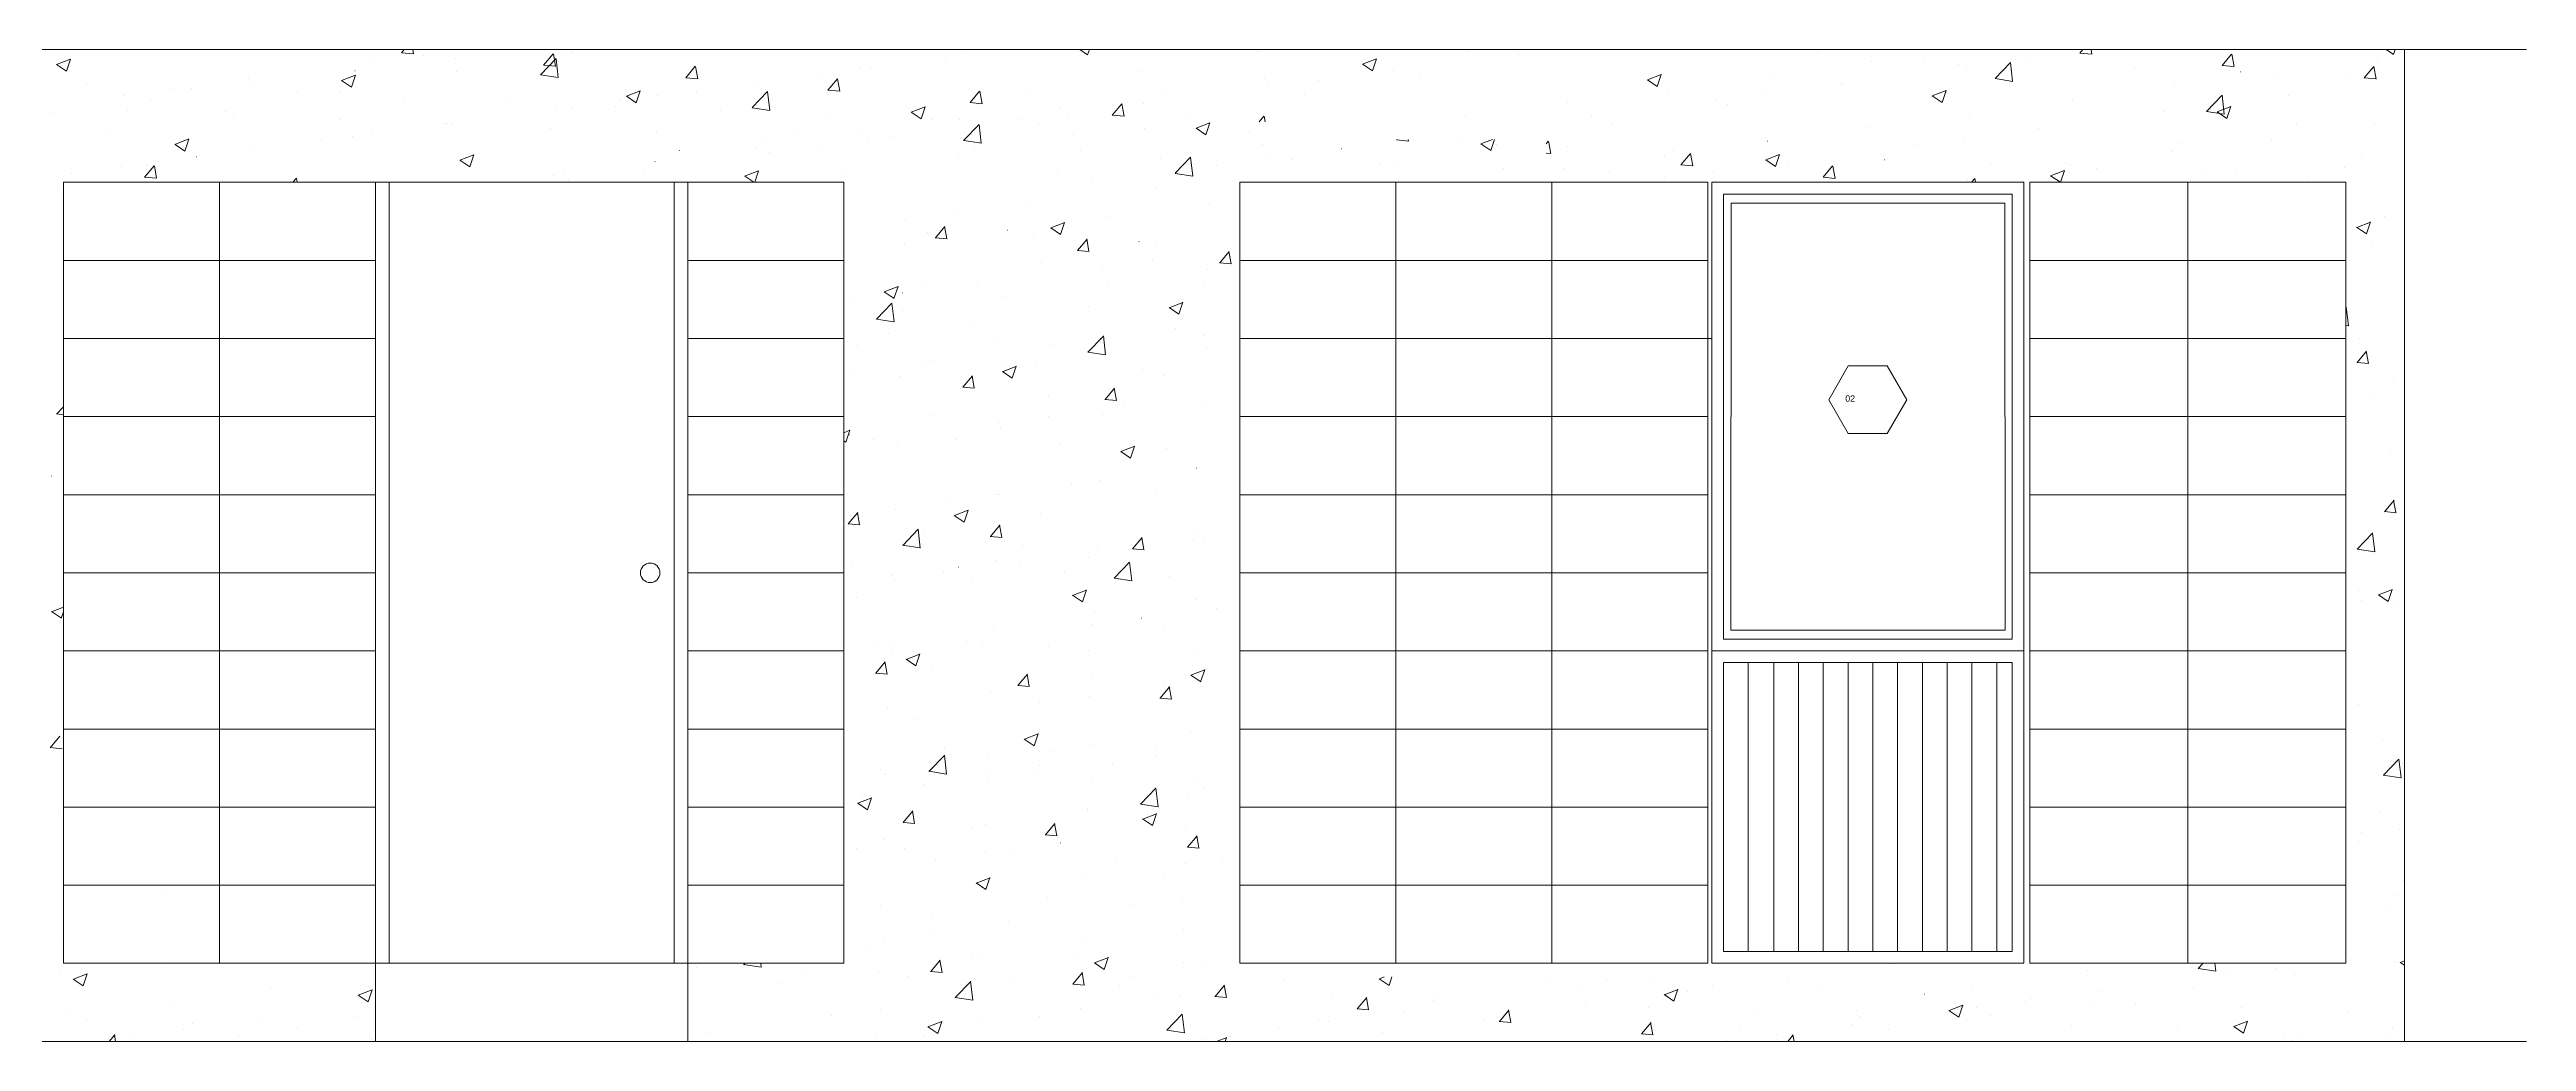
# Model space of a CAD drawing. Header units: centimetres. Extents: x -16179 to 12840, y -10704 to 3856.
# Drawn here: x 8938 to 9573, y -3149 to -2895 of the extents above; entities that cross this region are included whole.
import ezdxf

# ---------------------------------------------------------------- set-up
doc = ezdxf.new("R2010")
doc.units = ezdxf.units.CM
doc.header["$MEASUREMENT"] = 0
for name, color, linetype, lineweight in [('0_Num_Penna__7_Num_Penna__7_Num_Penna__7_Num_Penna__7_Num_Penna__7_Num_Penna__7_Num_Penna__7_Num_Penna__7_Num_Penna__7_Num_Penna__7', 7, 'Continuous', 18), ('A-ELEV-MBE1_Num_Penna__7_Num_Penna__7_Num_Penna__7_Num_Penna__7_Num_Penna__7_Num_Penna__7_Num_Penna__7_Num_Penna__7_Num_Penna__7_Num_Penna__7', 7, 'Continuous', 18), ('A-ELEV-PATT_Num_Penna__8_Num_Penna__8_Num_Penna__8_Num_Penna__8_Num_Penna__8_Num_Penna__8_Num_Penna__8_Num_Penna__8_Num_Penna__8_Num_Penna__8', 8, 'Continuous', 18), ('AA - pareti sezionate_Num_Penna__7_Num_Penna__7_Num_Penna__7_Num_Penna__7_Num_Penna__7_Num_Penna__7_Num_Penna__7_Num_Penna__7_Num_Penna__7_Num_Penna__7', 7, 'Continuous', 18), ('AA - serramenti e porte_Num_Penna__4_Num_Penna__4_Num_Penna__4_Num_Penna__4_Num_Penna__4_Num_Penna__4_Num_Penna__4_Num_Penna__4_Num_Penna__4_Num_Penna__4', 4, 'Continuous', 18), ('AA pareti non sezionate_Num_Penna__2_Num_Penna__2_Num_Penna__2_Num_Penna__2_Num_Penna__2_Num_Penna__2_Num_Penna__2_Num_Penna__2_Num_Penna__2_Num_Penna__2', 2, 'Continuous', 18), ('SIMBOLI FINESTRE_Num_Penna__3_Num_Penna__3_Num_Penna__3_Num_Penna__3_Num_Penna__3_Num_Penna__3_Num_Penna__3_Num_Penna__3_Num_Penna__3_Num_Penna__3', 3, 'Continuous', 18)]:
    doc.layers.add(name, color=color, linetype=linetype, lineweight=lineweight)
doc.styles.add('GENERATED_STYLE_1', font='Arial.ttf')

msp = doc.modelspace()

# ---------------------------------------------------------------- linework, layer by layer
at = {"layer": '0_Num_Penna__7_Num_Penna__7_Num_Penna__7_Num_Penna__7_Num_Penna__7_Num_Penna__7_Num_Penna__7_Num_Penna__7_Num_Penna__7_Num_Penna__7', "color": 7, "linetype": 'Continuous', "lineweight": 18}
for p, q in [((9021.97, -2929.33), (9025.47, -2929.33)), ((9098.49, -2929.33), (9101.97, -2929.33))]:
    msp.add_line(p, q, dxfattribs=at)
at = {"layer": 'A-ELEV-MBE1_Num_Penna__7_Num_Penna__7_Num_Penna__7_Num_Penna__7_Num_Penna__7_Num_Penna__7_Num_Penna__7_Num_Penna__7_Num_Penna__7_Num_Penna__7', "color": 7, "linetype": 'Continuous', "lineweight": 18}
for p, q in [((9021.97, -2929.33), (8941.97, -2929.33)), ((8941.97, -2929.33), (8941.97, -3129.33)), ((8981.97, -2929.33), (8981.97, -3129.33)), ((9021.97, -3129.33), (9021.97, -2929.33)), ((9141.97, -2929.33), (9101.97, -2929.33)), ((9101.97, -2929.33), (9101.97, -3129.33)), ((9141.97, -2929.33), (9141.97, -3129.33)), ((9363.47, -2929.33), (9243.47, -2929.33)), ((9243.47, -2929.33), (9243.47, -3129.33)), ((9283.47, -2929.33), (9283.47, -3129.33)), ((9323.47, -2929.33), (9323.47, -3129.33)), ((9363.47, -2929.33), (9363.47, -3129.33)), ((9445.97, -2929.33), (9445.97, -3129.33)), ((9526.97, -2929.33), (9445.97, -2929.33)), ((9486.47, -2929.33), (9486.47, -3129.33)), ((9526.97, -2929.33), (9526.97, -3129.33)), ((8981.97, -2949.33), (8941.97, -2949.33)), ((9021.97, -2949.33), (8941.97, -2949.33)), ((9101.97, -2949.33), (9141.97, -2949.33)), ((9141.97, -2949.33), (9101.97, -2949.33)), ((9243.47, -2949.33), (9363.47, -2949.33)), ((9526.97, -2949.33), (9445.97, -2949.33)), ((9486.47, -2949.33), (9486.47, -2969.33)), ((8941.97, -2969.33), (8981.97, -2969.33)), ((9021.97, -2969.33), (8941.97, -2969.33)), ((9141.97, -2969.33), (9101.97, -2969.33)), ((9101.97, -2969.33), (9141.97, -2969.33)), ((9243.47, -2969.33), (9364.47, -2969.33)), ((9526.97, -2969.33), (9445.97, -2969.33)), ((8981.97, -2989.33), (8941.97, -2989.33)), ((9021.97, -2989.33), (8941.97, -2989.33)), ((9101.97, -2989.33), (9141.97, -2989.33)), ((9141.97, -2989.33), (9101.97, -2989.33)), ((9243.47, -2989.33), (9363.47, -2989.33)), ((9526.97, -2989.33), (9445.97, -2989.33)), ((8981.97, -3009.33), (8941.97, -3009.33)), ((9021.97, -3009.33), (8941.97, -3009.33)), ((9101.97, -3009.33), (9141.97, -3009.33)), ((9141.97, -3009.33), (9101.97, -3009.33)), ((9243.47, -3009.33), (9363.47, -3009.33)), ((9526.97, -3009.33), (9445.97, -3009.33)), ((8941.97, -3029.33), (8981.97, -3029.33)), ((9021.97, -3029.33), (8941.97, -3029.33)), ((9141.97, -3029.33), (9101.97, -3029.33)), ((9101.97, -3029.33), (9141.97, -3029.33)), ((9243.47, -3029.33), (9363.47, -3029.33)), ((9526.97, -3029.33), (9445.97, -3029.33)), ((8981.97, -3049.33), (8941.97, -3049.33)), ((9021.97, -3049.33), (8941.97, -3049.33)), ((9141.97, -3049.33), (9101.97, -3049.33)), ((9101.97, -3049.33), (9141.97, -3049.33)), ((9243.47, -3049.33), (9283.47, -3049.33)), ((9363.47, -3049.33), (9243.47, -3049.33)), ((9367.47, -3126.33), (9367.47, -3052.33)), ((9367.47, -3052.33), (9441.47, -3052.33)), ((9373.82, -3126.33), (9373.82, -3052.33)), ((9380.33, -3126.33), (9380.33, -3052.33)), ((9386.68, -3126.33), (9386.68, -3052.33)), ((9393.03, -3126.33), (9393.03, -3052.33)), ((9399.38, -3126.33), (9399.38, -3052.33)), ((9405.73, -3126.33), (9405.73, -3052.33)), ((9412.08, -3126.33), (9412.08, -3052.33)), ((9418.43, -3126.33), (9418.43, -3052.33)), ((9424.78, -3126.33), (9424.78, -3052.33)), ((9431.13, -3126.33), (9431.13, -3052.33)), ((9437.48, -3126.33), (9437.48, -3052.33)), ((9441.47, -3052.33), (9441.47, -3126.33)), ((9526.97, -3049.33), (9445.97, -3049.33)), ((8981.97, -3069.33), (8941.97, -3069.33)), ((9021.97, -3069.33), (8941.97, -3069.33)), ((9101.97, -3069.33), (9141.97, -3069.33)), ((9141.97, -3069.33), (9101.97, -3069.33)), ((9363.47, -3069.33), (9243.47, -3069.33)), ((9526.97, -3069.33), (9445.97, -3069.33)), ((8981.97, -3089.33), (8941.97, -3089.33)), ((9021.97, -3089.33), (8941.97, -3089.33)), ((9141.97, -3089.33), (9101.97, -3089.33)), ((9101.97, -3089.33), (9141.97, -3089.33)), ((9243.47, -3089.33), (9363.47, -3089.33)), ((9526.97, -3089.33), (9445.97, -3089.33)), ((9021.97, -3109.33), (8941.97, -3109.33)), ((8967.43, -3110.39), (8967.43, -3110.39)), ((9141.97, -3109.33), (9101.97, -3109.33)), ((9101.97, -3109.33), (9141.97, -3109.33)), ((9243.47, -3109.33), (9363.47, -3109.33)), ((9526.97, -3109.33), (9445.97, -3109.33)), ((9021.97, -3129.33), (8941.97, -3129.33)), ((9021.97, -3129.33), (9021.97, -3149.33)), ((9101.97, -3129.33), (9021.97, -3129.33)), ((9101.97, -3129.33), (9141.97, -3129.33)), ((9101.97, -3129.33), (9101.97, -3149.33)), ((9243.47, -3129.33), (9363.47, -3129.33)), ((9367.47, -3126.33), (9441.47, -3126.33)), ((9526.97, -3129.33), (9445.97, -3129.33))]:
    msp.add_line(p, q, dxfattribs=at)
at = {"layer": 'A-ELEV-PATT_Num_Penna__8_Num_Penna__8_Num_Penna__8_Num_Penna__8_Num_Penna__8_Num_Penna__8_Num_Penna__8_Num_Penna__8_Num_Penna__8_Num_Penna__8', "color": 8, "linetype": 'Continuous', "lineweight": 18}
for p, q in [((8940.23, -2899.15), (8943.79, -2897.78)), ((8940.24, -2899.16), (8942.77, -2900.86)), ((8942.78, -2900.86), (8943.81, -2897.79)), ((9016.7, -2900.77), (9016.71, -2900.77)), ((9021.48, -2898.56), (9021.48, -2898.56)), ((9028.61, -2896.16), (9029.31, -2895.33)), ((9028.62, -2896.17), (9031.65, -2896.44)), ((9031.69, -2896.45), (9031.49, -2895.33)), ((9034.2, -2896.88), (9034.2, -2896.88)), ((9042.36, -2897.52), (9042.37, -2897.52)), ((9042.68, -2901.04), (9042.68, -2901.04)), ((9064.28, -2901.79), (9068.24, -2897.66)), ((9065.05, -2899.35), (9067.5, -2896.43)), ((9065.05, -2899.36), (9068.09, -2899.62)), ((9068.13, -2899.64), (9067.54, -2896.46)), ((9068.8, -2902.5), (9068.24, -2897.67)), ((9072.31, -2895.96), (9072.31, -2895.96)), ((9101.49, -2902.54), (9103.93, -2899.62)), ((9104.56, -2902.83), (9103.98, -2899.64)), ((9146.26, -2899.99), (9146.26, -2899.99)), ((9148.91, -2900.06), (9148.92, -2900.06)), ((9168.15, -2897.52), (9168.16, -2897.52)), ((9172.34, -2896.41), (9172.34, -2896.41)), ((9202.47, -2895.33), (9204.47, -2896.68)), ((9204.48, -2896.68), (9204.93, -2895.33)), ((9218.34, -2900.84), (9218.34, -2900.84)), ((9247.96, -2895.76), (9247.97, -2895.76)), ((9274.94, -2899.04), (9278.5, -2897.67)), ((9274.95, -2899.05), (9277.48, -2900.75)), ((9275.51, -2899.43), (9275.51, -2899.43)), ((9277.48, -2900.75), (9278.51, -2897.68)), ((9282.87, -2900.7), (9282.87, -2900.7)), ((9301.89, -2895.62), (9301.9, -2895.62)), ((9314.95, -2896.47), (9314.95, -2896.47)), ((9391.54, -2896.44), (9391.54, -2896.44)), ((9405.48, -2898.32), (9405.49, -2898.32)), ((9418.66, -2897.58), (9418.66, -2897.58)), ((9427.67, -2899.26), (9427.67, -2899.26)), ((9429.66, -2899.65), (9429.67, -2899.65)), ((9437.05, -2902.75), (9441.01, -2898.63)), ((9441.57, -2903.46), (9441.01, -2898.64)), ((9442.38, -2897.97), (9442.39, -2897.97)), ((9445.77, -2898.73), (9445.78, -2898.73)), ((9458.81, -2896.21), (9459.54, -2895.33)), ((9458.81, -2896.21), (9461.85, -2896.48)), ((9461.62, -2895.44), (9461.63, -2895.44)), ((9461.88, -2896.5), (9461.67, -2895.33)), ((9472.89, -2899.87), (9472.9, -2899.87)), ((9495.24, -2899.4), (9497.69, -2896.48)), ((9495.25, -2899.4), (9498.28, -2899.67)), ((9498.32, -2899.69), (9497.73, -2896.5)), ((9500.01, -2901.02), (9500.02, -2901.02)), ((9531.68, -2902.58), (9534.13, -2899.66)), ((9534.76, -2902.87), (9534.17, -2899.69)), ((9535.04, -2897.53), (9535.04, -2897.53)), ((9537.34, -2895.33), (9539.18, -2896.57)), ((9539.19, -2896.57), (9539.6, -2895.33)), ((8947.76, -2904.06), (8947.76, -2904.06)), ((8957.44, -2906.99), (8957.44, -2906.99)), ((8970.16, -2905.31), (8970.16, -2905.31)), ((8974.87, -2905.21), (8974.88, -2905.21)), ((8989.4, -2902.78), (8989.4, -2902.78)), ((8990.62, -2904.35), (8990.62, -2904.35)), ((9001.99, -2906.35), (9002, -2906.35)), ((9013.05, -2906.13), (9013.06, -2906.13)), ((9013.24, -2903.22), (9016.8, -2901.85)), ((9013.25, -2903.23), (9015.78, -2904.93)), ((9015.78, -2904.93), (9016.81, -2901.86)), ((9029.11, -2907.5), (9029.12, -2907.5)), ((9064.29, -2901.8), (9068.81, -2902.5)), ((9086.25, -2907.28), (9089.8, -2905.92)), ((9086.26, -2907.3), (9088.78, -2909)), ((9088.79, -2909), (9089.82, -2905.93)), ((9094.21, -2907.05), (9094.22, -2907.05)), ((9101.49, -2902.55), (9104.53, -2902.81)), ((9104.11, -2905.95), (9104.12, -2905.95)), ((9118.49, -2910.2), (9122.45, -2906.07)), ((9119.87, -2903.79), (9119.88, -2903.79)), ((9123.01, -2910.91), (9122.45, -2906.08)), ((9136.19, -2901.73), (9136.2, -2901.73)), ((9137.92, -2905.73), (9140.37, -2902.81)), ((9137.93, -2905.73), (9140.96, -2906)), ((9141, -2906.02), (9140.41, -2902.83)), ((9174.36, -2908.92), (9176.81, -2906)), ((9177.44, -2909.2), (9176.85, -2906.02)), ((9188.71, -2905.93), (9188.72, -2905.93)), ((9223.76, -2906.26), (9223.77, -2906.26)), ((9249.85, -2902.68), (9249.85, -2902.68)), ((9250.91, -2904.9), (9250.91, -2904.9)), ((9260.14, -2906.91), (9260.14, -2906.91)), ((9263.63, -2903.23), (9263.63, -2903.23)), ((9289.76, -2901.82), (9289.77, -2901.82)), ((9347.95, -2903.1), (9351.51, -2901.74)), ((9347.96, -2903.12), (9350.49, -2904.82)), ((9350.49, -2904.82), (9351.52, -2901.75)), ((9353.02, -2905.7), (9353.02, -2905.7)), ((9378.34, -2906.4), (9378.35, -2906.4)), ((9379.4, -2901.89), (9379.41, -2901.89)), ((9397.58, -2903.87), (9397.59, -2903.87)), ((9398.04, -2904.35), (9398.04, -2904.35)), ((9420.95, -2907.17), (9424.51, -2905.81)), ((9420.96, -2907.19), (9423.49, -2908.89)), ((9423.5, -2908.89), (9424.53, -2905.82)), ((9437.06, -2902.77), (9441.58, -2903.47)), ((9482.99, -2904.59), (9483, -2904.59)), ((9491.27, -2911.16), (9495.23, -2907.04)), ((9495.79, -2911.87), (9495.23, -2907.05)), ((9508.65, -2901.34), (9508.66, -2901.34)), ((9512.3, -2907.05), (9512.3, -2907.05)), ((9527.13, -2902.16), (9527.13, -2902.16)), ((9531.68, -2902.59), (9534.72, -2902.85)), ((8938.57, -2911.41), (8938.58, -2911.41)), ((8958.47, -2910.89), (8958.47, -2910.89)), ((8964.23, -2908.16), (8964.24, -2908.16)), ((8983.43, -2911.21), (8983.43, -2911.21)), ((8985.59, -2912.03), (8985.59, -2912.03)), ((9012.7, -2913.18), (9012.71, -2913.18)), ((9056.23, -2908.65), (9056.23, -2908.65)), ((9068.13, -2910.62), (9068.13, -2910.62)), ((9072.16, -2910.16), (9072.16, -2910.16)), ((9083.35, -2909.79), (9083.35, -2909.79)), ((9084.87, -2908.49), (9084.88, -2908.49)), ((9110.46, -2910.94), (9110.47, -2910.94)), ((9118.5, -2910.21), (9123.02, -2910.91)), ((9137.58, -2912.08), (9137.59, -2912.08)), ((9159.09, -2911.01), (9159.09, -2911.01)), ((9159.25, -2911.35), (9162.81, -2909.99)), ((9159.26, -2911.36), (9161.79, -2913.07)), ((9161.79, -2913.07), (9162.82, -2910)), ((9164.7, -2913.23), (9164.71, -2913.23)), ((9171.72, -2913.32), (9171.72, -2913.32)), ((9174.36, -2908.92), (9177.4, -2909.19)), ((9186.87, -2913.34), (9186.88, -2913.34)), ((9197.38, -2910.07), (9197.38, -2910.07)), ((9199.59, -2911.66), (9199.59, -2911.66)), ((9210.8, -2912.1), (9213.25, -2909.19)), ((9210.8, -2912.11), (9213.84, -2912.37)), ((9213.88, -2912.39), (9213.29, -2909.21)), ((9218.83, -2909.13), (9218.83, -2909.13)), ((9230.51, -2911.99), (9230.51, -2911.99)), ((9248.46, -2913.83), (9249.68, -2912.37)), ((9249.99, -2913.83), (9249.72, -2912.4)), ((9301.27, -2912.53), (9301.28, -2912.53)), ((9327.36, -2908.96), (9327.36, -2908.96)), ((9333.54, -2912.3), (9333.55, -2912.3)), ((9365.63, -2908.08), (9365.63, -2908.08)), ((9368.41, -2909.43), (9368.42, -2909.43)), ((9430.52, -2911.98), (9430.53, -2911.98)), ((9456.91, -2908.17), (9456.91, -2908.17)), ((9480.34, -2911.25), (9480.35, -2911.25)), ((9491.28, -2911.18), (9495.8, -2911.88)), ((9493.06, -2909.58), (9493.06, -2909.58)), ((9493.96, -2911.24), (9497.52, -2909.88)), ((9493.97, -2911.25), (9496.5, -2912.96)), ((9496.5, -2912.96), (9497.53, -2909.89)), ((8953.8, -2916.3), (8953.81, -2916.3)), ((8970.56, -2919.6), (8974.11, -2918.23)), ((8970.57, -2919.61), (8973.09, -2921.32)), ((8973.1, -2921.32), (8974.13, -2918.25)), ((9008.12, -2918.59), (9008.12, -2918.59)), ((9016.08, -2917.68), (9016.09, -2917.68)), ((9020.83, -2916.92), (9020.84, -2916.92)), ((9039.82, -2914.32), (9039.83, -2914.32)), ((9040.07, -2914.38), (9040.08, -2914.38)), ((9041.74, -2914.43), (9041.75, -2914.43)), ((9066.94, -2915.47), (9066.94, -2915.47)), ((9094.06, -2916.61), (9094.06, -2916.61)), ((9121.18, -2917.76), (9121.18, -2917.76)), ((9129.46, -2916.1), (9129.46, -2916.1)), ((9135.55, -2920.09), (9135.55, -2920.09)), ((9145.64, -2916.9), (9145.64, -2916.9)), ((9148.29, -2918.91), (9148.3, -2918.91)), ((9154.79, -2917.56), (9154.79, -2917.56)), ((9172.71, -2918.6), (9176.67, -2914.48)), ((9172.72, -2918.62), (9177.24, -2919.32)), ((9175.41, -2920.05), (9175.42, -2920.05)), ((9177.23, -2919.32), (9176.67, -2914.49)), ((9191.82, -2914.37), (9191.82, -2914.37)), ((9200.88, -2917.08), (9200.89, -2917.08)), ((9218.94, -2915.52), (9218.94, -2915.52)), ((9232.26, -2915.42), (9235.82, -2914.06)), ((9232.27, -2915.43), (9234.8, -2917.14)), ((9234.8, -2917.14), (9235.83, -2914.07)), ((9246.06, -2916.67), (9246.06, -2916.67)), ((9249.23, -2919.59), (9249.23, -2919.59)), ((9283.67, -2918.48), (9283.79, -2918.33)), ((9283.67, -2918.48), (9286.71, -2918.75)), ((9286.75, -2918.77), (9286.67, -2918.33)), ((9300.29, -2918.96), (9300.3, -2918.96)), ((9305.27, -2919.49), (9308.28, -2918.33)), ((9305.28, -2919.5), (9307.8, -2921.21)), ((9307.81, -2921.21), (9308.77, -2918.33)), ((9309.16, -2919.6), (9309.17, -2919.6)), ((9321.97, -2919.44), (9322.56, -2918.75)), ((9323.19, -2921.96), (9322.6, -2918.77)), ((9327.41, -2920.1), (9327.41, -2920.1)), ((9338.79, -2914.52), (9338.79, -2914.52)), ((9378.78, -2918.81), (9378.79, -2918.81)), ((9404.87, -2915.23), (9404.87, -2915.23)), ((9416.3, -2919.68), (9416.31, -2919.68)), ((9429.02, -2918.01), (9429.02, -2918.01)), ((9448.26, -2915.48), (9448.26, -2915.48)), ((9484.82, -2919.4), (9484.82, -2919.4)), ((9508.03, -2918.25), (9508.04, -2918.25)), ((9514.45, -2914.32), (9514.45, -2914.32)), ((9534.42, -2914.44), (9534.42, -2914.44)), ((8956.79, -2925.35), (8956.8, -2925.35)), ((8962.79, -2928), (8965.24, -2925.08)), ((8963.62, -2925.07), (8963.62, -2925.07)), ((8965.87, -2928.29), (8965.28, -2925.1)), ((8976.03, -2922.82), (8976.04, -2922.82)), ((8990, -2921.26), (8990.01, -2921.26)), ((9043.56, -2923.67), (9047.12, -2922.3)), ((9043.57, -2923.68), (9046.1, -2925.39)), ((9046.11, -2925.38), (9047.14, -2922.32)), ((9070.21, -2926.27), (9070.21, -2926.27)), ((9090.75, -2925.99), (9090.75, -2925.99)), ((9093.59, -2923.96), (9093.6, -2923.96)), ((9099.83, -2921.18), (9099.84, -2921.18)), ((9116.57, -2927.74), (9120.13, -2926.37)), ((9119.15, -2929.33), (9120.14, -2926.38)), ((9119.25, -2920.71), (9119.26, -2920.71)), ((9122.83, -2921.77), (9122.84, -2921.77)), ((9171.26, -2922.17), (9171.26, -2922.17)), ((9202.53, -2921.2), (9202.54, -2921.2)), ((9223.15, -2923.17), (9223.15, -2923.17)), ((9226.93, -2927.01), (9230.88, -2922.89)), ((9229.65, -2922.34), (9229.65, -2922.34)), ((9231.45, -2927.72), (9230.88, -2922.9)), ((9237.55, -2924.94), (9237.55, -2924.94)), ((9250.26, -2923.27), (9250.27, -2923.27)), ((9256.77, -2923.49), (9256.77, -2923.49)), ((9269.5, -2920.73), (9269.51, -2920.73)), ((9279.54, -2924.69), (9279.54, -2924.69)), ((9283.88, -2924.64), (9283.89, -2924.64)), ((9311, -2925.78), (9311.01, -2925.78)), ((9321.97, -2921.84), (9323.15, -2921.94)), ((9326.74, -2925.87), (9326.74, -2925.87)), ((9352.4, -2922.61), (9352.4, -2922.61)), ((9354.53, -2921.25), (9354.53, -2921.25)), ((9356.54, -2924.86), (9358.99, -2921.94)), ((9356.55, -2924.86), (9359.58, -2925.13)), ((9359.62, -2925.14), (9359.03, -2921.96)), ((9364.98, -2926.44), (9364.98, -2926.44)), ((9378.27, -2923.56), (9381.83, -2922.19)), ((9378.28, -2923.57), (9380.81, -2925.27)), ((9380.81, -2925.27), (9381.84, -2922.2)), ((9381.65, -2922.39), (9381.65, -2922.39)), ((9384.22, -2923.91), (9384.22, -2923.91)), ((9392.98, -2928.04), (9395.43, -2925.12)), ((9396.06, -2928.33), (9395.47, -2925.15)), ((9408.76, -2923.54), (9408.77, -2923.54)), ((9435.88, -2924.69), (9435.89, -2924.69)), ((9451.28, -2927.63), (9454.83, -2926.26)), ((9453.82, -2929.33), (9454.85, -2926.27)), ((9455.19, -2924.49), (9455.2, -2924.49)), ((9456.29, -2925.08), (9456.3, -2925.08)), ((9463, -2925.83), (9463.01, -2925.83)), ((9482.37, -2921.5), (9482.38, -2921.5)), ((9526.62, -2925.47), (9526.62, -2925.47)), ((9531.02, -2922.86), (9531.02, -2922.86)), ((8941.01, -2931.21), (8941.01, -2931.21)), ((8944.08, -2927.02), (8944.08, -2927.02)), ((8962.79, -2928.01), (8965.83, -2928.27)), ((9000.78, -2929.33), (9001.67, -2928.27)), ((9001.91, -2929.33), (9001.72, -2928.29)), ((9067.51, -2927.53), (9067.52, -2927.53)), ((9071.51, -2928.52), (9071.51, -2928.52)), ((9116.58, -2927.75), (9118.93, -2929.33)), ((9141.63, -2927.25), (9141.64, -2927.25)), ((9196.76, -2926.98), (9196.77, -2926.98)), ((9205.46, -2929.16), (9205.47, -2929.16)), ((9221.76, -2930.8), (9221.77, -2930.8)), ((9226.93, -2927.03), (9231.45, -2927.73)), ((9338.12, -2926.93), (9338.13, -2926.93)), ((9352.26, -2928.11), (9352.27, -2928.11)), ((9365.24, -2928.07), (9365.24, -2928.07)), ((9392.36, -2929.22), (9392.36, -2929.22)), ((9392.99, -2928.05), (9396.02, -2928.31)), ((9429.91, -2928.89), (9429.91, -2928.89)), ((9431.01, -2929.33), (9431.87, -2928.31)), ((9432.09, -2929.33), (9431.91, -2928.34)), ((9451.29, -2927.64), (9453.8, -2929.33)), ((9490.12, -2926.98), (9490.12, -2926.98)), ((9498.93, -2927.08), (9498.94, -2927.08)), ((9517.24, -2928.12), (9517.24, -2928.12)), ((9157.72, -2939.23), (9157.73, -2939.23)), ((9170.44, -2937.56), (9170.44, -2937.56)), ((9189.68, -2935.02), (9189.68, -2935.02)), ((9210.06, -2937.96), (9210.07, -2937.96)), ((9235.72, -2934.71), (9235.73, -2934.71)), ((9536.76, -2938.11), (9536.76, -2938.11)), ((9157.6, -2945.35), (9157.6, -2945.35)), ((9163.4, -2942.21), (9163.41, -2942.21)), ((9165.44, -2943.57), (9168.47, -2943.84)), ((9165.46, -2943.58), (9167.91, -2940.66)), ((9168.39, -2943.83), (9167.81, -2940.65)), ((9183.98, -2941.54), (9183.99, -2941.54)), ((9190.52, -2943.36), (9190.53, -2943.36)), ((9195.01, -2940.95), (9197.54, -2942.65)), ((9195.04, -2940.98), (9198.6, -2939.61)), ((9197.53, -2942.65), (9198.56, -2939.58)), ((9201.89, -2946.77), (9204.34, -2943.85)), ((9204.83, -2947.02), (9204.24, -2943.83)), ((9217.64, -2944.51), (9217.65, -2944.51)), ((9222.19, -2944.82), (9222.19, -2944.82)), ((9529.72, -2940.84), (9532.25, -2942.54)), ((9529.75, -2940.87), (9533.3, -2939.5)), ((9532.24, -2942.54), (9533.27, -2939.47)), ((9533.82, -2944.55), (9533.83, -2944.55)), ((9192.56, -2949.9), (9192.56, -2949.9)), ((9201.87, -2946.76), (9204.91, -2947.03)), ((9208.4, -2950.84), (9208.4, -2950.84)), ((9221.11, -2949.16), (9221.12, -2949.16)), ((9235.11, -2951.62), (9235.11, -2951.62)), ((9238.31, -2949.95), (9241.35, -2950.21)), ((9238.33, -2949.96), (9240.78, -2947.04)), ((9240.35, -2946.63), (9240.36, -2946.63)), ((9241.27, -2950.21), (9240.68, -2947.02)), ((9152.33, -2957.33), (9154.86, -2959.04)), ((9152.36, -2957.36), (9155.91, -2956)), ((9154.85, -2959.04), (9155.88, -2955.97)), ((9157.07, -2957.59), (9157.08, -2957.59)), ((9162.93, -2954.99), (9162.94, -2954.99)), ((9176.31, -2955.06), (9176.32, -2955.06)), ((9209.45, -2954.87), (9209.45, -2954.87)), ((9234.36, -2955.97), (9234.36, -2955.97)), ((9144.36, -2959.27), (9144.36, -2959.27)), ((9150.33, -2964.38), (9154.85, -2965.08)), ((9150.34, -2964.4), (9154.3, -2960.28)), ((9154.86, -2965.08), (9154.3, -2960.26)), ((9156.98, -2962.26), (9156.98, -2962.26)), ((9183.36, -2958.45), (9183.37, -2958.45)), ((9204.73, -2961.05), (9204.74, -2961.05)), ((9225.34, -2961.4), (9227.86, -2963.11)), ((9225.36, -2961.43), (9228.92, -2960.07)), ((9227.85, -2963.11), (9228.88, -2960.04)), ((9526.97, -2961.35), (9527.08, -2961.25)), ((9527.64, -2966.05), (9527.07, -2961.22)), ((9153.51, -2968.17), (9153.52, -2968.17)), ((9175.11, -2966.14), (9175.11, -2966.14)), ((9180.63, -2969.32), (9180.63, -2969.32)), ((9195.03, -2970.87), (9195.04, -2970.87)), ((9204.56, -2972.81), (9208.52, -2968.69)), ((9207.75, -2969.2), (9207.76, -2969.2)), ((9207.75, -2970.46), (9207.75, -2970.46)), ((9209.08, -2973.49), (9208.51, -2968.67)), ((9226.99, -2966.66), (9226.99, -2966.66)), ((9234.49, -2968.53), (9234.49, -2968.53)), ((9526.97, -2965.94), (9527.62, -2966.04)), ((9530.47, -2969.44), (9530.47, -2969.44)), ((9145.48, -2971.23), (9145.49, -2971.23)), ((9162.95, -2975.1), (9162.96, -2975.1)), ((9164.22, -2975), (9164.23, -2975)), ((9182.68, -2977.82), (9186.24, -2976.45)), ((9182.75, -2975.36), (9182.75, -2975.36)), ((9185.17, -2979.49), (9186.2, -2976.42)), ((9191.34, -2976.14), (9191.35, -2976.14)), ((9204.54, -2972.79), (9209.06, -2973.49)), ((9208.83, -2971.78), (9208.83, -2971.78)), ((9218.46, -2977.29), (9218.46, -2977.29)), ((9234.87, -2971.61), (9234.87, -2971.61)), ((9529.8, -2975.45), (9532.84, -2975.72)), ((9529.83, -2975.46), (9532.28, -2972.54)), ((9532.76, -2975.71), (9532.17, -2972.53)), ((9143.71, -2977.63), (9143.72, -2977.63)), ((9156.36, -2979.17), (9156.37, -2979.17)), ((9172.48, -2981.78), (9175.52, -2982.05)), ((9172.51, -2981.79), (9174.95, -2978.88)), ((9175.44, -2982.04), (9174.85, -2978.86)), ((9182.65, -2977.79), (9185.18, -2979.49)), ((9208.94, -2984.98), (9211.39, -2982.06)), ((9211.88, -2985.23), (9211.29, -2982.05)), ((9224.13, -2978.83), (9224.14, -2978.83)), ((9539.18, -2980.39), (9539.18, -2980.39)), ((8940.2, -2988.64), (8941.97, -2988.91)), ((8940.22, -2988.66), (8941.97, -2986.83)), ((9164.88, -2989), (9164.89, -2989)), ((9194.39, -2989.23), (9194.39, -2989.23)), ((9194.51, -2983.92), (9194.51, -2983.92)), ((9208.21, -2988.7), (9208.22, -2988.7)), ((9208.92, -2984.97), (9211.96, -2985.24)), ((9213.63, -2986.7), (9213.63, -2986.7)), ((9233.87, -2985.44), (9233.88, -2985.44)), ((9533.17, -2984.21), (9533.17, -2984.21)), ((9141.97, -2993.44), (9143.55, -2992.83)), ((9141.97, -2995.52), (9142.5, -2995.88)), ((9142.49, -2995.88), (9143.52, -2992.81)), ((9143.4, -2994), (9143.41, -2994)), ((9149.59, -2995.13), (9149.59, -2995.13)), ((9155.74, -2996.08), (9155.75, -2996.08)), ((9170.52, -2995.14), (9170.53, -2995.14)), ((9181.67, -2990.91), (9181.67, -2990.91)), ((9182.13, -2992.27), (9182.13, -2992.27)), ((9197.64, -2996.29), (9197.65, -2996.29)), ((9212.97, -2998.24), (9215.5, -2999.95)), ((9213, -2998.27), (9216.56, -2996.9)), ((9215.49, -2999.94), (9216.52, -2996.87)), ((9224.76, -2997.43), (9224.76, -2997.43)), ((9232.34, -3002.51), (9232.35, -3002.51)), ((9233.25, -3002.35), (9233.26, -3002.35)), ((9538.53, -2998.76), (9538.54, -2998.76)), ((8938.87, -3004.6), (8938.88, -3004.6)), ((9181.51, -3009.18), (9181.52, -3009.18)), ((9200.26, -3006.74), (9200.27, -3006.74)), ((9207.59, -3005.61), (9207.6, -3005.61)), ((9222.04, -3009.14), (9222.04, -3009.14)), ((9143.12, -3016.82), (9145.57, -3013.9)), ((9146.05, -3017.07), (9145.47, -3013.88)), ((9155.13, -3012.99), (9155.13, -3012.99)), ((9168.3, -3010.94), (9168.31, -3010.94)), ((9170.29, -3014.63), (9172.82, -3016.33)), ((9170.32, -3014.65), (9173.87, -3013.29)), ((9172.81, -3016.33), (9173.84, -3013.26)), ((9181.02, -3009.27), (9181.03, -3009.27)), ((9192.41, -3014.23), (9192.42, -3014.23)), ((9536.85, -3013.66), (9539.89, -3013.93)), ((9536.87, -3013.67), (9539.32, -3010.75)), ((9539.81, -3013.92), (9539.22, -3010.74)), ((9143.1, -3016.81), (9146.13, -3017.07)), ((9157.08, -3022.3), (9161.04, -3018.17)), ((9160.63, -3021.1), (9160.64, -3021.1)), ((9161.59, -3022.98), (9161.03, -3018.15)), ((9162.78, -3019.31), (9162.79, -3019.31)), ((9179.53, -3020), (9182.57, -3020.26)), ((9179.55, -3020.01), (9182, -3017.09)), ((9182.49, -3020.25), (9181.9, -3017.07)), ((9215.99, -3023.19), (9218.44, -3020.28)), ((9218.93, -3023.44), (9218.34, -3020.26)), ((9231.7, -3020.87), (9231.7, -3020.87)), ((9232.64, -3019.27), (9232.64, -3019.27)), ((9234.21, -3020.3), (9234.21, -3020.3)), ((9529.86, -3023.26), (9533.81, -3019.14)), ((9534.37, -3023.94), (9533.81, -3019.12)), ((9144.22, -3026.78), (9144.23, -3026.78)), ((9157.06, -3022.27), (9161.58, -3022.97)), ((9171.34, -3027.92), (9171.35, -3027.92)), ((9180.89, -3026.09), (9180.9, -3026.09)), ((9186.9, -3026.77), (9186.9, -3026.77)), ((9187.75, -3022.25), (9187.75, -3022.25)), ((9204.58, -3025.38), (9204.59, -3025.38)), ((9206.98, -3022.52), (9206.98, -3022.52)), ((9211.3, -3030.71), (9215.25, -3026.58)), ((9214.87, -3023.39), (9214.87, -3023.39)), ((9215.81, -3031.38), (9215.25, -3026.56)), ((9215.97, -3023.18), (9219.01, -3023.45)), ((9218.98, -3022.55), (9218.99, -3022.55)), ((9529.84, -3023.24), (9534.36, -3023.94)), ((9154.51, -3029.9), (9154.51, -3029.9)), ((9154.94, -3030.98), (9154.95, -3030.98)), ((9167.66, -3029.31), (9167.66, -3029.31)), ((9174.96, -3030.47), (9174.96, -3030.47)), ((9198.46, -3029.07), (9198.46, -3029.07)), ((9200.64, -3035.11), (9204.2, -3033.74)), ((9203.13, -3036.78), (9204.16, -3033.71)), ((9211.28, -3030.68), (9215.8, -3031.38)), ((9225.58, -3030.22), (9225.58, -3030.22)), ((9530.32, -3033.77), (9530.32, -3033.77)), ((9535.35, -3035), (9538.91, -3033.63)), ((9537.84, -3036.67), (9538.87, -3033.6)), ((8938.91, -3039.26), (8941.44, -3040.96)), ((8938.94, -3039.28), (8941.97, -3038.12)), ((8941.43, -3040.96), (8941.97, -3039.34)), ((9145.33, -3035.55), (9145.34, -3035.55)), ((9200.61, -3035.08), (9203.14, -3036.78)), ((9206.36, -3039.43), (9206.36, -3039.43)), ((9218.33, -3040.91), (9218.34, -3040.91)), ((9232.02, -3036.18), (9232.02, -3036.18)), ((9237.57, -3038.38), (9237.58, -3038.38)), ((9531.04, -3036.3), (9531.05, -3036.3)), ((9535.32, -3034.97), (9537.85, -3036.67)), ((9540.28, -3037.14), (9540.29, -3037.14)), ((9150.52, -3046.92), (9150.53, -3046.92)), ((9153.89, -3046.81), (9153.9, -3046.81)), ((9173.53, -3046.81), (9173.54, -3046.81)), ((9180.28, -3043.01), (9180.28, -3043.01)), ((9205.62, -3042.58), (9205.62, -3042.58)), ((9223.98, -3043.16), (9223.99, -3043.16)), ((9150.17, -3055.03), (9152.61, -3052.11)), ((9153.1, -3055.28), (9152.51, -3052.09)), ((9154.29, -3049.34), (9154.3, -3049.34)), ((9157.93, -3051.46), (9160.46, -3053.17)), ((9157.96, -3051.49), (9161.51, -3050.13)), ((9160.45, -3053.17), (9161.48, -3050.1)), ((9164.73, -3053.33), (9164.74, -3053.33)), ((9177.64, -3048.07), (9177.65, -3048.07)), ((9194.36, -3048.25), (9194.36, -3048.25)), ((9204.76, -3049.21), (9204.77, -3049.21)), ((9231.4, -3053.09), (9231.4, -3053.09)), ((9231.88, -3050.36), (9231.88, -3050.36)), ((9150.14, -3055.02), (9153.18, -3055.28)), ((9179.66, -3059.92), (9179.66, -3059.92)), ((9186.58, -3058.21), (9189.62, -3058.47)), ((9186.6, -3058.22), (9189.05, -3055.3)), ((9189.54, -3058.46), (9188.95, -3055.28)), ((9205.74, -3056.34), (9205.75, -3056.34)), ((9223.04, -3061.41), (9225.49, -3058.49)), ((9224.21, -3058.41), (9224.21, -3058.41)), ((9225.97, -3061.65), (9225.39, -3058.47)), ((9230.94, -3055.53), (9233.46, -3057.24)), ((9230.96, -3055.56), (9234.52, -3054.19)), ((9233.45, -3057.24), (9234.48, -3054.17)), ((9153.27, -3063.73), (9153.28, -3063.73)), ((9192.25, -3062.62), (9192.26, -3062.62)), ((9204.97, -3060.95), (9204.98, -3060.95)), ((9223.02, -3061.39), (9226.05, -3061.66)), ((9530.18, -3062.96), (9530.18, -3062.96)), ((8938.59, -3074.11), (8941.04, -3071.2)), ((9160.17, -3066.84), (9160.17, -3066.84)), ((9188.25, -3071.92), (9190.78, -3073.62)), ((9188.28, -3071.94), (9191.84, -3070.58)), ((9190.77, -3073.62), (9191.8, -3070.55)), ((9230.78, -3070), (9230.79, -3070)), ((9536.4, -3072.14), (9536.4, -3072.14)), ((8938.57, -3074.1), (8941.61, -3074.37)), ((9163.81, -3080.19), (9167.77, -3076.07)), ((9167.75, -3074.03), (9167.75, -3074.03)), ((9168.33, -3080.87), (9167.77, -3076.04)), ((9179.04, -3076.83), (9179.05, -3076.83)), ((9192.26, -3078.56), (9192.27, -3078.56)), ((9194.87, -3075.17), (9194.87, -3075.17)), ((9205.12, -3073.25), (9205.13, -3073.25)), ((9210.85, -3078.45), (9210.85, -3078.45)), ((9221.89, -3073.47), (9221.89, -3073.47)), ((9221.99, -3076.32), (9221.99, -3076.32)), ((9536.59, -3081.16), (9540.55, -3077.03)), ((9541.11, -3081.83), (9540.54, -3077.01)), ((9541.44, -3078.18), (9541.44, -3078.18)), ((9151.34, -3079.7), (9151.35, -3079.7)), ((9152.66, -3080.64), (9152.66, -3080.64)), ((9162.63, -3083.64), (9162.64, -3083.64)), ((9163.8, -3080.16), (9168.32, -3080.87)), ((9178.46, -3080.85), (9178.47, -3080.85)), ((9178.89, -3082.66), (9178.89, -3082.66)), ((9191.61, -3080.98), (9191.61, -3080.98)), ((9205.58, -3082), (9205.58, -3082)), ((9218.03, -3088.6), (9221.99, -3084.48)), ((9222.55, -3089.28), (9221.98, -3084.45)), ((9232.7, -3083.14), (9232.7, -3083.14)), ((9234.06, -3084.62), (9234.06, -3084.62)), ((9536.57, -3081.13), (9541.09, -3081.83)), ((8940.7, -3090.68), (8940.7, -3090.68)), ((9145.57, -3088.3), (9148.1, -3090.01)), ((9145.6, -3088.33), (9149.15, -3086.96)), ((9146.81, -3086.88), (9146.81, -3086.88)), ((9148.09, -3090), (9149.12, -3086.93)), ((9157.21, -3093.24), (9159.66, -3090.32)), ((9160.15, -3093.49), (9159.56, -3090.3)), ((9204.43, -3089.71), (9204.44, -3089.71)), ((9204.5, -3090.16), (9204.51, -3090.16)), ((9218.01, -3088.57), (9222.53, -3089.27)), ((9218.6, -3092.4), (9222.16, -3091.03)), ((9221.09, -3094.07), (9222.12, -3091)), ((9230.16, -3086.91), (9230.17, -3086.91)), ((9535.75, -3090.51), (9535.76, -3090.51)), ((9152.04, -3097.55), (9152.04, -3097.55)), ((9157.19, -3093.23), (9160.23, -3093.5)), ((9174.81, -3094.79), (9174.81, -3094.79)), ((9178.42, -3093.74), (9178.43, -3093.74)), ((9193.63, -3096.42), (9196.67, -3096.68)), ((9193.65, -3096.43), (9196.1, -3093.51)), ((9196.59, -3096.68), (9196, -3093.49)), ((9218.58, -3092.37), (9221.1, -3094.07)), ((9229.56, -3094.26), (9229.57, -3094.26)), ((9230.09, -3099.62), (9232.54, -3096.7)), ((9233.02, -3099.86), (9232.44, -3096.68)), ((9531, -3095.74), (9531, -3095.74)), ((9540.82, -3095.09), (9540.82, -3095.09)), ((9145.18, -3099.88), (9145.19, -3099.88)), ((9157.64, -3099.85), (9157.65, -3099.85)), ((9165.52, -3102.69), (9165.53, -3102.69)), ((9178.24, -3101.02), (9178.25, -3101.02)), ((9184.76, -3100.99), (9184.77, -3100.99)), ((9197.48, -3098.49), (9197.49, -3098.49)), ((9211.88, -3102.14), (9211.88, -3102.14)), ((9229.55, -3103.82), (9229.55, -3103.82)), ((9230.07, -3099.61), (9233.1, -3099.87)), ((9239, -3103.29), (9239, -3103.29)), ((9530.17, -3098.1), (9530.17, -3098.1)), ((9175.89, -3108.75), (9178.42, -3110.46)), ((9175.92, -3108.78), (9179.48, -3107.42)), ((9177.8, -3110.65), (9177.81, -3110.65)), ((9178.41, -3110.46), (9179.44, -3107.39)), ((9203.89, -3107.07), (9203.89, -3107.07)), ((9223.83, -3107.49), (9223.84, -3107.49)), ((9541.63, -3108.01), (9541.63, -3108.01)), ((9151.42, -3114.46), (9151.42, -3114.46)), ((9194.21, -3112.57), (9194.21, -3112.57)), ((9216.2, -3114.3), (9216.21, -3114.3)), ((9228.92, -3112.62), (9228.92, -3112.62)), ((9537.3, -3115.89), (9537.3, -3115.89)), ((9540.2, -3112), (9540.21, -3112)), ((8941.52, -3123.46), (8941.52, -3123.46)), ((9152.16, -3122.73), (9152.17, -3122.73)), ((9164.58, -3117.66), (9164.59, -3117.66)), ((9164.88, -3121.06), (9164.88, -3121.06)), ((9184.12, -3118.52), (9184.12, -3118.52)), ((9228.93, -3120.73), (9228.93, -3120.73)), ((9116.32, -3129.65), (9120.83, -3130.35)), ((9116.33, -3129.68), (9116.66, -3129.33)), ((9120.85, -3130.35), (9120.73, -3129.33)), ((9147.75, -3125.81), (9147.76, -3125.81)), ((9164.26, -3131.45), (9166.71, -3128.53)), ((9167.2, -3131.7), (9166.61, -3128.52)), ((9174.87, -3126.95), (9174.87, -3126.95)), ((9177.19, -3127.56), (9177.19, -3127.56)), ((9201.99, -3128.1), (9201.99, -3128.1)), ((9203.27, -3123.98), (9203.27, -3123.98)), ((9206.22, -3129.21), (9208.74, -3130.91)), ((9206.24, -3129.23), (9209.8, -3127.87)), ((9208.73, -3130.91), (9209.76, -3127.84)), ((9229.11, -3129.24), (9229.11, -3129.24)), ((9410.33, -3129.47), (9410.34, -3129.47)), ((9489.11, -3130.64), (9490.37, -3129.33)), ((9493.62, -3131.32), (9493.39, -3129.33)), ((9528.26, -3128.04), (9528.27, -3128.04)), ((9539.58, -3128.91), (9539.59, -3128.91)), ((9540.92, -3129.1), (9541.97, -3129.8)), ((9540.95, -3129.12), (9541.97, -3128.73)), ((8941.32, -3132.21), (8941.33, -3132.21)), ((8944.51, -3133.39), (8947.04, -3135.09)), ((8944.54, -3133.41), (8948.1, -3132.05)), ((8947.03, -3135.09), (8948.06, -3132.02)), ((8967.43, -3130.39), (8967.43, -3130.39)), ((8995.17, -3135.73), (8995.17, -3135.73)), ((9017.55, -3137.48), (9021.1, -3136.12)), ((9020.04, -3139.16), (9021.07, -3136.09)), ((9021.55, -3131.92), (9021.56, -3131.92)), ((9104.23, -3130.34), (9104.23, -3130.34)), ((9125.14, -3134.62), (9125.15, -3134.62)), ((9131.34, -3131.49), (9131.35, -3131.49)), ((9150.8, -3131.37), (9150.81, -3131.37)), ((9158.46, -3132.63), (9158.47, -3132.63)), ((9164.24, -3131.44), (9167.28, -3131.71)), ((9170.55, -3138.09), (9174.51, -3133.96)), ((9175.06, -3138.76), (9174.5, -3133.94)), ((9185.58, -3133.78), (9185.58, -3133.78)), ((9200.68, -3134.63), (9203.71, -3134.9)), ((9200.7, -3134.64), (9203.15, -3131.72)), ((9202.84, -3134.33), (9202.84, -3134.33)), ((9203.63, -3134.89), (9203.05, -3131.7)), ((9212.7, -3134.92), (9212.7, -3134.92)), ((9215.55, -3132.66), (9215.56, -3132.66)), ((9234.79, -3130.13), (9234.8, -3130.13)), ((9237.14, -3137.83), (9239.59, -3134.91)), ((9240.07, -3138.08), (9239.48, -3134.89)), ((9239.82, -3136.07), (9239.82, -3136.07)), ((9254.7, -3133.83), (9254.7, -3133.83)), ((9279.22, -3133.28), (9281.75, -3134.98)), ((9279.25, -3133.3), (9280.47, -3132.83)), ((9281.74, -3134.98), (9282.46, -3132.83)), ((9322.79, -3133.7), (9322.79, -3133.7)), ((9330.27, -3135.83), (9330.27, -3135.83)), ((9337.58, -3133.83), (9337.58, -3133.83)), ((9349.51, -3133.3), (9349.51, -3133.3)), ((9352.26, -3137.37), (9355.81, -3136.01)), ((9354.75, -3139.05), (9355.78, -3135.98)), ((9364.7, -3134.97), (9364.7, -3134.97)), ((9383.95, -3133.28), (9383.95, -3133.28)), ((9391.81, -3136.12), (9391.82, -3136.12)), ((9460.69, -3131.13), (9460.7, -3131.13)), ((9487.84, -3135.74), (9487.85, -3135.74)), ((9489.09, -3130.62), (9493.61, -3131.32)), ((9496.31, -3132.25), (9496.31, -3132.25)), ((9509.02, -3130.58), (9509.03, -3130.58)), ((9513.92, -3132.17), (9513.93, -3132.17)), ((8969.51, -3138.99), (8969.51, -3138.99)), ((9017.52, -3137.45), (9020.05, -3139.16)), ((9151.51, -3141.09), (9151.52, -3141.09)), ((9170.53, -3138.06), (9175.05, -3138.76)), ((9170.75, -3138.56), (9170.76, -3138.56)), ((9202.65, -3140.89), (9202.66, -3140.89)), ((9221.74, -3137.8), (9221.74, -3137.8)), ((9224.77, -3146.49), (9228.72, -3142.37)), ((9228.31, -3137.64), (9228.32, -3137.64)), ((9229.28, -3147.17), (9228.72, -3142.35)), ((9237.12, -3137.82), (9240.15, -3138.08)), ((9266.93, -3137.21), (9266.94, -3137.21)), ((9273.55, -3141.01), (9276.59, -3141.27)), ((9273.57, -3141.02), (9276.02, -3138.1)), ((9276.51, -3141.26), (9275.92, -3138.08)), ((9285.47, -3141.73), (9285.47, -3141.73)), ((9293.16, -3138.78), (9293.17, -3138.78)), ((9294.05, -3138.36), (9294.06, -3138.36)), ((9310.01, -3144.2), (9312.46, -3141.29)), ((9312.94, -3144.45), (9312.36, -3141.27)), ((9332.21, -3140.11), (9332.21, -3140.11)), ((9348.29, -3140.65), (9348.29, -3140.65)), ((9352.23, -3137.34), (9354.76, -3139.05)), ((9358.29, -3136.53), (9358.29, -3136.53)), ((9375.41, -3141.8), (9375.41, -3141.8)), ((9401.44, -3141.3), (9401.44, -3141.3)), ((9418.93, -3137.26), (9418.94, -3137.26)), ((9425.23, -3141.41), (9427.76, -3143.12)), ((9425.26, -3141.44), (9428.82, -3140.07)), ((9427.75, -3143.12), (9428.78, -3140.05)), ((9431.07, -3136.22), (9431.07, -3136.22)), ((9432.27, -3140.68), (9432.27, -3140.68)), ((9444.98, -3139.01), (9444.99, -3139.01)), ((9446.05, -3138.41), (9446.05, -3138.41)), ((9461.46, -3139.55), (9461.46, -3139.55)), ((9464.22, -3136.48), (9464.23, -3136.48)), ((9473.17, -3139.56), (9473.17, -3139.56)), ((9500.29, -3140.7), (9500.29, -3140.7)), ((9527.4, -3141.85), (9527.41, -3141.85)), ((8943.42, -3142.56), (8943.43, -3142.56)), ((8947.82, -3143.61), (8947.82, -3143.61)), ((8953.7, -3149.33), (8955.14, -3147.62)), ((8955.36, -3149.33), (8955.04, -3147.6)), ((8960.04, -3148.02), (8960.05, -3148.02)), ((8972.76, -3146.35), (8972.76, -3146.35)), ((8974.94, -3144.75), (8974.94, -3144.75)), ((8986.83, -3148.17), (8986.83, -3148.17)), ((8992, -3143.82), (8992, -3143.82)), ((9002.05, -3145.9), (9002.06, -3145.9)), ((9016.45, -3143.08), (9016.46, -3143.08)), ((9020.93, -3148.84), (9020.94, -3148.84)), ((9106.71, -3146.99), (9106.72, -3146.99)), ((9138.8, -3142.77), (9138.8, -3142.77)), ((9150.18, -3148.28), (9150.19, -3148.28)), ((9162.48, -3147.97), (9162.49, -3147.97)), ((9163.53, -3145.59), (9166.06, -3147.3)), ((9163.56, -3145.62), (9167.12, -3144.25)), ((9166.05, -3147.29), (9167.08, -3144.23)), ((9176.57, -3144.47), (9176.57, -3144.47)), ((9192.11, -3142.88), (9192.12, -3142.88)), ((9224.75, -3146.47), (9229.27, -3147.17)), ((9237.49, -3149.33), (9240.12, -3148.32)), ((9239.74, -3149.33), (9240.09, -3148.29)), ((9253.51, -3145.94), (9253.52, -3145.94)), ((9263.53, -3143.87), (9263.54, -3143.87)), ((9266.23, -3144.27), (9266.23, -3144.27)), ((9280.16, -3147.17), (9280.17, -3147.17)), ((9305.82, -3143.92), (9305.83, -3143.92)), ((9309.99, -3144.19), (9313.03, -3144.46)), ((9346.43, -3147.38), (9349.46, -3147.65)), ((9346.45, -3147.39), (9348.9, -3144.47)), ((9349.38, -3147.64), (9348.79, -3144.46)), ((9371.81, -3146.39), (9371.82, -3146.39)), ((9380.94, -3147.44), (9380.95, -3147.44)), ((9383.93, -3149.33), (9385.33, -3147.66)), ((9385.54, -3149.33), (9385.23, -3147.64)), ((9400.18, -3144.91), (9400.19, -3144.91)), ((9402.52, -3142.94), (9402.53, -3142.94)), ((9409.71, -3146.38), (9409.72, -3146.38)), ((9429.64, -3144.09), (9429.65, -3144.09)), ((9435.8, -3142.8), (9435.8, -3142.8)), ((9456.76, -3145.23), (9456.77, -3145.23)), ((9483.88, -3146.38), (9483.88, -3146.38)), ((9498.24, -3145.48), (9500.77, -3147.19)), ((9498.27, -3145.51), (9501.83, -3144.14)), ((9500.76, -3147.18), (9501.79, -3144.11)), ((9511, -3147.53), (9511, -3147.53)), ((9514.9, -3148.08), (9514.9, -3148.08)), ((9538.12, -3148.67), (9538.12, -3148.67)), ((9538.97, -3145.82), (9538.97, -3145.82)), ((9233.91, -3148.95), (9233.91, -3148.95)), ((9368.23, -3149.11), (9368.23, -3149.11)), ((9513.31, -3149.08), (9513.31, -3149.08))]:
    msp.add_line(p, q, dxfattribs=at)
at = {"layer": 'AA - pareti sezionate_Num_Penna__7_Num_Penna__7_Num_Penna__7_Num_Penna__7_Num_Penna__7_Num_Penna__7_Num_Penna__7_Num_Penna__7_Num_Penna__7_Num_Penna__7', "color": 7, "linetype": 'Continuous', "lineweight": 18}
msp.add_line((9573.26, -3149.33), (8577.97, -3149.33), dxfattribs=at)
at = {"layer": 'AA - serramenti e porte_Num_Penna__4_Num_Penna__4_Num_Penna__4_Num_Penna__4_Num_Penna__4_Num_Penna__4_Num_Penna__4_Num_Penna__4_Num_Penna__4_Num_Penna__4', "color": 4, "linetype": 'Continuous', "lineweight": 18}
for p, q in [((9098.49, -2929.33), (9025.47, -2929.33)), ((9025.47, -3129.33), (9025.47, -2929.33)), ((9098.49, -2929.33), (9098.49, -3129.33)), ((9364.47, -2929.33), (9444.47, -2929.33)), ((9364.47, -3129.33), (9364.47, -2929.33)), ((9367.47, -2932.33), (9441.47, -2932.33)), ((9367.47, -3046.33), (9367.47, -2932.33)), ((9441.47, -3046.33), (9441.47, -2932.33)), ((9444.47, -3129.33), (9444.47, -2929.33)), ((9369.3, -3044.03), (9369.39, -2934.63)), ((9369.39, -2934.63), (9439.56, -2934.63)), ((9439.64, -3044.03), (9439.56, -2934.63)), ((9441.47, -3046.33), (9367.47, -3046.33)), ((9369.39, -3044.03), (9439.56, -3044.03)), ((9364.47, -3049.33), (9444.47, -3049.33)), ((9364.47, -3129.33), (9444.47, -3129.33))]:
    msp.add_line(p, q, dxfattribs=at)
msp.add_circle((9092.37, -3029.33), 2.5, dxfattribs=at)
at = {"layer": 'AA pareti non sezionate_Num_Penna__2_Num_Penna__2_Num_Penna__2_Num_Penna__2_Num_Penna__2_Num_Penna__2_Num_Penna__2_Num_Penna__2_Num_Penna__2_Num_Penna__2', "color": 2, "linetype": 'Continuous', "lineweight": 18}
for p, q in [((8627.97, -2895.33), (9573.26, -2895.33)), ((9541.97, -2895.33), (9541.97, -3149.33)), ((8627.97, -3149.33), (9541.97, -3149.33))]:
    msp.add_line(p, q, dxfattribs=at)
at = {"layer": 'SIMBOLI FINESTRE_Num_Penna__3_Num_Penna__3_Num_Penna__3_Num_Penna__3_Num_Penna__3_Num_Penna__3_Num_Penna__3_Num_Penna__3_Num_Penna__3_Num_Penna__3', "color": 3, "linetype": 'Continuous', "lineweight": 18}
for p, q in [((9399.43, -2976.34), (9394.43, -2985)), ((9409.43, -2976.34), (9399.43, -2976.34)), ((9414.43, -2985), (9409.43, -2976.34)), ((9394.43, -2985), (9399.43, -2993.66)), ((9409.43, -2993.66), (9414.43, -2985)), ((9399.43, -2993.66), (9409.43, -2993.66))]:
    msp.add_line(p, q, dxfattribs=at)

# ---------------------------------------------------------------- texts
at = {"layer": 'SIMBOLI FINESTRE_Num_Penna__3_Num_Penna__3_Num_Penna__3_Num_Penna__3_Num_Penna__3_Num_Penna__3_Num_Penna__3_Num_Penna__3_Num_Penna__3_Num_Penna__3', "color": 3, "linetype": 'Continuous', "lineweight": 18, "insert": (9398.68, -2985.51), "char_height": 1.615, "attachment_point": 7, "rotation": 359.83263, "style": 'GENERATED_STYLE_1'}
msp.add_mtext('\\A1;02', dxfattribs=at)

doc.saveas('drawing.dxf')
